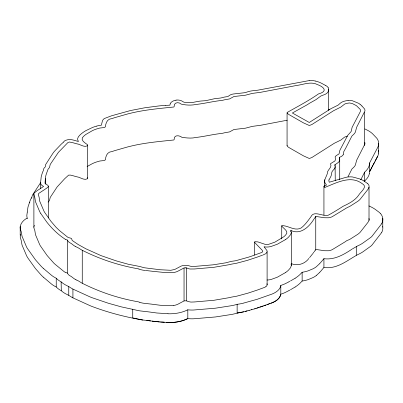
<?xml version="1.0" encoding="UTF-8"?>
<svg xmlns="http://www.w3.org/2000/svg" width="403" height="403" viewBox="0 0 403 403"><rect width="100%" height="100%" fill="white"/><g stroke="black" fill="none" stroke-linecap="round" stroke-linejoin="round"><path stroke-width="0.6" d="M313.791 219.323C309.177 226.829 300.678 234.954 291.218 230.607A13.239 7.642 0 0 0 290.85 230.491L291.324 232.239L291.324 265.471L290.583 267.698L288.402 270.242A32.774 18.921 0 0 1 285.415 272.63M287.067 145.886L287.067 112.905M291.324 265.471L291.072 263.96M254.641 255.044L254.641 241.976L255.089 241.684L257.88 241.906L265.33 244.409L268.474 244.379L274.876 242.143L283.777 236.773A30.774 17.767 0 0 0 285.475 235.191C289.616 231.584 283.596 228.798 281.778 226.018L281.838 225.615C288.362 225.473 294.825 231.493 301.167 227.952C305.076 225 307.882 220.819 310.829 216.945C313.69 209.913 322.853 216.915 328.309 215.192C333.331 212.436 338.303 209.404 343.124 206.271C348.802 203.651 354.796 200.623 358.529 195.4C360.413 191.813 368.372 186.75 362.096 183.587C350.575 174.816 336.142 183.033 324.697 187.496L323.926 186.634L324.153 186.1L326.304 185.184L326.304 184.685C322.496 181.264 326.279 177.375 327.261 173.748C326.878 169.713 332.571 167.85 330.505 163.689L334.838 161.019L335.392 159.845L335.17 156.757L336.183 155.659L339.024 153.926L339.9 150.243L347.698 135.393L351.099 131.559L352.141 127.272L360.211 111.833L360.599 110.593L360.217 109.42L356.418 105.667L352.439 103.596L349.557 102.967L346.379 103.395L344.651 104.095L340.862 107.062L333.573 110.724L311.922 124.502L309.338 125.514L303.469 122.88L288.981 114.588L287.576 113.591L287.082 112.518C297.615 106.528 308.532 100.876 318.476 93.919C327.846 91.441 324.365 87.154 317.564 84.63C310.784 81.119 303.348 84.665 296.366 85.501L260.65 92.297L252.278 93.4L245.518 95.189L233.947 96.529L229.559 98.926L224.436 99.818A14.009 8.09 0 0 1 221.433 100.468C212.744 101.395 204.351 103.571 195.672 104.513C190.936 105.521 185.833 105.158 181.154 104.105C178.801 101.601 173.527 102.402 174.172 106.488L173.824 107.002C159.341 108.508 144.601 109.777 130.345 113.293A92.06 53.151 0 0 0 127.383 114.029L114.87 117.611A46.456 26.82 0 0 0 112.105 118.553C107.344 118.764 105.727 122.719 105.44 126.829L104.181 127.565L99.848 128.028L96.05 129.146A38.487 22.22 0 0 0 92.534 130.572L85.738 134.526A41.403 23.903 0 0 0 83.915 136.053C79.255 139.297 84.67 142.899 87.557 144.662L87.703 178.207L87.411 178.791C83.92 180.766 80.121 176.937 76.429 176.716A114.593 66.157 0 0 1 73.568 175.884L70.57 175.114L68.656 175.109L64.641 178.766L57.09 186.987L50.219 197.425L49.514 200.487L48.098 202.115M40.582 188.7L40.607 182.146A27.097 15.646 0 0 1 40.713 181.405L41.01 178.71A40.638 23.465 0 0 1 41.333 176.227L42.496 172.373A22.916 13.228 0 0 1 42.773 171.799L43.232 170.852A11.611 6.705 0 0 0 43.393 170.212L43.615 169.144A8.75 5.053 0 0 1 44.511 167.633L45.353 166.777L45.388 166.011A12.82 7.4 0 0 1 45.685 164.505L52.501 153.921A44.572 25.732 0 0 1 54.868 150.833L61.095 144.324A21.198 12.236 0 0 1 61.508 143.931L62.339 143.191A15.959 9.214 0 0 0 63.321 142.214M335.246 180.604L335.105 165.099A16.553 9.556 0 0 0 335.039 164.867C336.273 163.401 340.545 162.187 339.699 158.948A15.989 9.229 0 0 0 339.623 158.586L339.437 157.86A17.253 9.959 0 0 1 339.376 157.588L339.376 157.573A1.315 0.761 0 0 1 339.371 157.356L340.485 156.888A7.642 4.413 0 0 0 343.265 154.606M27.258 212.043L28.003 206.946L30.175 200.477A22.583 13.037 0 0 1 31.777 197.606A25.973 14.997 0 0 1 32.779 194.604L40.522 182.821A49.403 28.522 0 0 1 40.824 182.393M27.258 212.079L27.223 212.572A20.135 11.627 0 0 1 27.167 212.986L26.85 215.182A23.616 13.637 0 0 0 26.885 216.406L27.243 218.683M291.324 232.491L290.583 234.717L288.402 237.261A32.774 18.921 0 0 1 285.415 239.649M27.243 218.134C22.417 220.386 18.15 226.103 21.142 231.382A5.375 3.103 0 0 1 21.198 231.619L22.074 236.385L25.762 245.089A51.282 29.605 0 0 0 27.318 248.354L35.469 259.814A46.456 26.82 0 0 0 36.124 260.565L41.272 266.393A63.075 36.416 0 0 0 43.353 268.393M20.341 234.465L20.231 237.216L21.142 240.153A8.161 4.71 0 0 1 21.233 240.687L22.074 245.155L26.628 255.84A53.942 31.142 0 0 0 28.759 259.23L35.469 268.584A46.456 26.82 0 0 0 36.124 269.335L41.272 275.163A63.075 36.416 0 0 0 43.353 277.168M335.246 166.555L335.125 167.28A10.911 6.297 0 0 1 334.686 168.318L334.263 168.953M378.583 153.437L378.679 152.47A21.626 12.488 0 0 0 378.624 151.236A22.105 12.765 0 0 0 378.477 150.324M262.912 255.028L265.96 253.603L267.124 251.734A7.123 4.111 0 0 0 266.937 250.54L264.056 246.802A9.939 5.738 0 0 0 264.821 246.918A9.576 5.526 0 0 0 267.955 246.984L268.937 246.893A11.496 6.639 0 0 0 270.836 246.55L277.37 244.203L285.405 239.649M369.38 164.686L369.616 162.918L377.707 147.422A31.384 18.12 0 0 0 378.719 144.022M369.38 173.456L369.616 162.918M170.152 103.893L169.915 105.168L165.729 105.39M368.952 187.551L367.909 189.425L360.181 199.243A23.792 13.737 0 0 1 357.763 201.329L349.799 206.401A19.697 11.37 0 0 1 348.726 206.875L345.855 208.331A11.783 6.806 0 0 1 345.391 208.683L332.314 216.633A8.166 4.715 0 0 1 329.649 217.575A7.803 4.509 0 0 1 328.349 217.786L324.611 217.756L315.75 216.436A19.682 11.365 0 0 1 315.186 217.383M343.21 154.596L343.472 153.805A17.435 10.065 0 0 0 343.628 152.747L343.683 151.996A6.126 3.536 0 0 1 343.764 151.684L345.164 149.12A68.928 39.796 0 0 0 345.683 148.239L351.864 136.113L353.849 134.189A14.216 8.206 0 0 0 355.758 130.612L356.665 127.227L364.922 111.021A7.486 4.322 0 0 0 364.962 110.543L364.906 109.999A10.261 5.924 0 0 0 364.619 109.042L361.939 106.004M347.99 176.751L351.864 169.089L353.849 167.169A14.216 8.206 0 0 0 355.758 163.593L356.665 160.208L364.922 144.002A7.486 4.322 0 0 0 364.962 143.523L364.906 142.979A10.261 5.924 0 0 0 364.775 142.45M378.613 153.437A32.719 18.891 0 0 1 377.697 156.193L371.309 168.404M377.707 156.193L375.389 160.721M328.984 179.889L329.523 178.912A50.823 29.343 0 0 0 330.384 177.335C332.057 175.214 330.913 171.975 333.145 170.242A24.079 13.904 0 0 0 334.273 168.958M369.405 164.686A27.721 16.004 0 0 1 365.652 171.184L364.665 172.136L360.871 179.602M369.405 173.456A27.721 16.004 0 0 1 365.652 179.955L364.307 181.622M87.703 145.226L87.411 145.81C83.92 147.785 80.121 143.957 76.429 143.735A114.593 66.157 0 0 1 73.568 142.904L69.548 142.022L67.961 142.506L58.425 152.314L50.219 164.444L49.514 167.512L48.098 169.134L46.325 173.985A79.935 46.149 0 0 0 45.796 175.819L45.529 177.048A32.578 18.81 0 0 0 45.343 178.907L45.015 183.259L48.159 185.622L48.325 186.68L46.587 188.241L38.753 193.39L38.23 194.508L38.869 196.372A21.953 12.674 0 0 1 39.262 198.205L39.761 201.288L43.862 210.93A29.278 16.906 0 0 0 44.879 212.693L50.959 221.307L54.758 225.761A80.746 46.617 0 0 0 56.203 227.423L59.518 230.612L67.654 237.16A7.027 4.055 0 0 0 70.263 238.022L71.563 238.536L72.137 240.274L72.686 240.793L78.268 244.576L85.945 248.827L101.017 255.618L115.767 260.711A67.941 39.227 0 0 0 118.633 261.557L128.305 264.257L139.509 266.438L144.334 267.763L160.077 269.743L170.771 270.287L174.771 269.471L181.123 266.106L182.947 265.542L187.254 265.335L191.924 266.63L213.227 264.821L225.655 262.842L231.518 261.33L235.614 260.746L248.218 257.25A130.431 75.306 0 0 0 252.862 255.698L262.066 252.349L262.791 251.371L262.116 250.172L255.215 243.049L254.641 241.976M370.045 170.832L369.616 171.688L371.823 167.431M371.057 168.887L370.297 170.343M372.589 165.976L372.846 165.492M372.075 166.948L372.332 166.459M373.102 165.003L373.359 164.52M374.447 162.48L373.616 164.036M375.077 161.306L375.233 161.014M381.752 223.645L372.004 236.264A35.645 20.578 0 0 1 370.815 237.402L362.473 243.347A36.809 21.248 0 0 1 357.537 245.956L352.554 248.827M381.752 232.415L372.004 245.034A35.645 20.578 0 0 1 370.815 246.173L362.836 251.885A36.975 21.349 0 0 1 357.537 254.726C347.054 260.504 336.873 269.411 323.926 267.461L320.864 271.078M315.191 217.383L313.997 219.041M315.191 250.364L314.068 251.925M313.191 253.109L313.791 252.303M312.924 253.467L309.539 257.668M352.177 249.049C343.794 254.636 334.475 260.126 323.926 258.691L320.763 262.418M34.457 225.705L34.799 225.302M63.311 142.209L64.606 140.914A6.816 3.934 0 0 1 65.533 140.35L68.379 139.569A6.644 3.834 0 0 1 70.117 139.534L72.117 139.791A20.452 11.808 0 0 1 74.434 140.36L78.439 141.518L77.708 139.876L77.714 138.34L78.434 136.743L79.905 135.05A38.91 22.462 0 0 1 85.824 130.673L92.494 127.489A33.575 19.384 0 0 1 96.367 126.169M319.463 263.839L316.249 266.816A27.238 15.727 0 0 1 313.136 268.761L308.124 270.846A24.407 14.09 0 0 1 303.933 271.96L302.139 272.277L299.958 274.534A45.71 26.391 0 0 1 295.107 278.277M302.139 272.277L302.139 281.047L299.958 283.304A45.71 26.391 0 0 1 295.107 287.047M308.93 258.368C305.091 263.874 297.424 266.348 291.218 263.587M319.564 263.733L320.561 262.635M319.564 272.504L320.662 271.3M319.463 272.614L316.249 275.587M364.639 172.162L364.665 180.912M285.405 272.624L277.37 277.183L271.199 279.445A11.506 6.644 0 0 1 268.448 279.929L267.461 279.994A9.491 5.481 0 0 1 266.967 280.004M87.083 166.535L92.529 163.553A38.487 22.22 0 0 1 96.05 162.127L99.848 161.009L104.181 160.545L105.44 159.81C105.727 155.699 107.344 151.745 112.105 151.533A46.456 26.82 0 0 1 114.87 150.591L127.383 147.009A92.06 53.151 0 0 1 130.345 146.274C144.601 142.758 159.341 141.488 173.824 139.982L174.172 139.463C173.653 134.657 179.471 135.146 182.06 137.408C186.539 137.907 191.229 138.592 195.672 137.494C204.351 136.552 212.744 134.37 221.433 133.448A14.009 8.09 0 0 0 224.436 132.799L229.559 131.907L233.947 129.509L245.518 128.169L252.278 126.381L260.65 125.278L287.183 120.22M295.092 278.272L290.477 280.977M295.092 287.042L291.127 289.384M290.694 289.626L290.256 289.868M288.951 281.818L289.822 281.339M288.951 290.593L289.822 290.11M288.75 281.929L285.259 283.702A39.282 22.679 0 0 1 282.725 284.75L280.8 285.455A20.049 11.576 0 0 1 279.299 288.966L278.77 289.626A19.173 11.067 0 0 1 276.836 291.414A20.86 12.045 0 0 1 271.839 294.135L257.159 299.303L243.981 302.98M288.75 290.699L285.259 292.472A39.282 22.679 0 0 1 282.725 293.52L280.8 294.225C279.556 300.235 273.204 302.552 268.035 304.265M194.417 301.968L190.921 302.074L188.659 301.671A11.128 6.423 0 0 1 187.017 301.041L185.561 300.809A8.473 4.891 0 0 0 184.045 300.94L177.723 304.315A12.906 7.45 0 0 1 173.698 305.494M265.658 305.147L268.932 303.938M267.144 304.592L267.738 304.376M254.555 308.874L265.955 305.036M265.36 305.257L264.166 305.691M270.876 303.257C275.153 301.746 279.889 299.056 280.8 294.225L280.8 285.455M269.491 303.736L269.899 303.595M262.429 306.3L263.3 305.998M261.557 306.607L261.995 306.456M261.124 306.754L259.809 307.202M262.418 255.195L258.948 256.464A94.534 54.576 0 0 1 257.084 257.154L247.921 260.182A75.18 43.403 0 0 1 245.991 260.736L237.12 263.104A10.397 6.005 0 0 1 236.203 263.3L231.206 264.192A16.1 9.294 0 0 1 230.063 264.539L213.983 267.29L194.689 268.967M258.933 307.499L257.159 308.073M255.744 308.517L256.217 308.371M237.135 304.336L237.135 313.106M237.014 304.371L236.974 304.381A32.124 18.548 0 0 1 235.05 304.91L234.778 304.98A38.099 21.994 0 0 1 231.78 305.65L215.474 308.189L193.798 310.003A20.029 11.561 0 0 1 192.674 310.043A21.339 12.317 0 0 1 187.818 309.811L187.813 318.582C181.154 321.901 173.532 322.914 166.162 322.35M237.014 313.141L236.974 313.156A32.124 18.548 0 0 1 235.05 313.68L234.778 313.751A38.099 21.994 0 0 1 231.78 314.421L215.474 316.96L193.798 318.773A20.029 11.561 0 0 1 191.979 318.818A21.339 12.317 0 0 1 187.818 318.582C181.34 321.811 173.95 322.858 166.771 322.39M254.792 308.804L248.968 310.431M96.372 126.179L96.796 126.058A15.964 9.219 0 0 1 101.365 125.227L102.372 121.132A10.629 6.136 0 0 1 103.072 119.731L103.848 118.925A6.75 3.899 0 0 1 104.432 118.502L111.006 115.999A27.747 16.019 0 0 1 111.878 115.701L130.129 110.644A41.499 23.958 0 0 1 131.741 110.301L144.697 107.797L158.414 105.994A77.955 45.005 0 0 1 165.729 105.379M243.981 311.751L247.084 310.909M243.875 311.781L237.251 313.071L243.563 311.872M251.522 309.751L251.986 309.62M243.775 303.041L242.923 303.273A26.996 15.586 0 0 1 237.246 304.28M245.251 311.398L249.2 310.37M347.396 136.143L344.651 137.075L340.862 140.043L334.319 143.256L311.922 157.482L309.338 158.495L303.469 155.86L288.981 147.563L287.576 146.571L287.082 145.498M175.637 100.226L176.862 100.06M302.139 281.047L303.933 280.73A24.407 14.09 0 0 0 308.124 279.622L313.126 277.526A27.238 15.727 0 0 0 316.239 275.581M309.282 80.575L258.122 90.126A34.074 19.671 0 0 1 254.495 90.584L253.331 90.695A17.803 10.277 0 0 0 250.082 91.174L248.792 91.511A30.467 17.591 0 0 0 246.535 92.196L245.578 92.499A8.801 5.083 0 0 1 244.505 92.735L233.443 93.985A7.183 4.146 0 0 0 232.269 94.216L231.861 94.332A8.05 4.65 0 0 0 229.816 95.204L228.264 96.272A12.891 7.44 0 0 1 227.987 96.468L226.466 96.78A16.246 9.38 0 0 0 225.705 96.871L224.552 97.052A9.365 5.405 0 0 0 223.705 97.244L222.018 97.707A11.324 6.539 0 0 1 219.852 98.11L216.346 98.488A41.257 23.817 0 0 0 214.456 98.73L206.15 100.584A5.153 2.977 0 0 1 205.59 100.695L202.467 100.916A20.906 12.07 0 0 0 198.845 101.294L195.364 101.919A39.544 22.83 0 0 0 194.12 102.176L191.984 102.589A4.483 2.589 0 0 1 191.108 102.599L189.052 102.473A48.31 27.893 0 0 0 186.438 102.347L184.791 102.291A6.821 3.939 0 0 1 184.544 102.276L184.226 102.241A1.924 1.113 0 0 1 183.536 101.984L181.803 100.987A6.367 3.677 0 0 0 176.857 100.025M194.689 301.943L213.983 300.27L230.063 297.515A16.1 9.294 0 0 0 231.206 297.167L236.203 296.281A10.397 6.005 0 0 0 237.12 296.084L247.921 293.157L257.084 290.13A94.534 54.576 0 0 0 258.948 289.445L264.439 287.445A7.007 4.045 0 0 0 265.814 286.699M194.417 268.987L190.08 269.008A5.884 3.4 0 0 1 189.259 268.851L189.057 268.806A10.614 6.131 0 0 1 187.017 268.06L185.561 267.829M167.996 313.685L156.908 313.005L149.342 311.982A43.61 25.177 0 0 0 147.916 311.796L140.602 310.965A25.057 14.468 0 0 1 139.161 310.743L136.975 310.31A32.754 18.911 0 0 1 135.499 309.952L121.343 306.874L109.903 303.686A67.291 38.849 0 0 1 108.075 303.147L92.035 297.696A73.673 42.537 0 0 1 89.708 296.754L72.923 289.087A40.436 23.344 0 0 1 70.903 287.928L68.777 286.588A10.957 6.327 0 0 1 68.495 286.462L65.346 284.85A31.782 18.347 0 0 1 62.782 283.183L61.523 282.196M160.344 322.002L161.563 322.062M160.651 322.017L150.324 320.899M161.26 322.047L162.978 322.138M161.87 322.078L163.981 322.199M159.427 321.952L152.092 321.166M163.144 322.148L164.313 322.224M164.147 322.209L166.368 322.365M145.594 270.484L151.714 271.179A46.285 26.724 0 0 1 152.813 271.325L164.6 272.499A33.253 19.198 0 0 1 165.764 272.574L172.6 272.665A12.06 6.962 0 0 0 174.252 272.408A12.911 7.456 0 0 0 177.34 271.491L184.045 267.965L184.045 300.945M145.161 270.438L144.299 270.342A14.453 8.347 0 0 1 139.841 269.37L138.954 269.038M142.733 319.992L146.707 320.425M142.899 320.012C125.595 317.126 108.493 312.652 92.035 306.466A72.731 41.988 0 0 1 90.166 305.716L72.923 297.857A40.436 23.344 0 0 1 70.903 296.704L68.757 295.344A10.957 6.327 0 0 1 68.495 295.233L65.346 293.621A31.782 18.347 0 0 1 62.782 291.953L61.523 290.971M142.405 319.957L141.911 319.901M146.536 320.41L150.521 320.929M147.397 320.506L150.128 320.869M141.584 319.861L132.738 317.891L132.738 309.121M315.186 250.364A19.682 11.365 0 0 0 315.756 249.417L324.611 250.737L328.349 250.762A7.803 4.509 0 0 0 329.201 250.641A8.166 4.715 0 0 0 332.314 249.608L345.391 241.659A11.783 6.806 0 0 0 345.855 241.311L346.54 240.798A6.236 3.602 0 0 1 347.331 240.42L348.726 239.856A19.697 11.37 0 0 0 349.799 239.382L357.763 234.309A23.792 13.737 0 0 0 360.201 232.229L367.909 222.406L368.952 220.532A9.269 5.355 0 0 0 368.972 218.486M315.539 81.048L318.546 81.975A27.948 16.135 0 0 1 319.896 82.509L321.564 83.28A19.233 11.108 0 0 1 322.601 83.854L325.836 85.607M139.861 302.331L138.954 302.018A8.387 4.841 0 0 0 137.655 301.701C118.432 298.316 99.697 292.049 82.257 283.269A26.543 15.324 0 0 1 81.129 282.624L78.938 281.244A15.596 9.007 0 0 0 77.724 280.559L76.943 280.201M328.208 109.173L329.508 109.757M65.341 239.317C58.48 234.873 52.471 229.116 47.322 222.753A44.174 25.505 0 0 1 46.511 221.68L40.708 213.394M76.872 280.166L75.603 279.546M364.846 128.925L368.357 130.718A29.691 17.143 0 0 1 372.538 133.756L376.76 138.179A19.304 11.143 0 0 1 377.671 139.584A23.717 13.692 0 0 1 378.548 142.007L378.624 142.461A21.777 12.574 0 0 1 378.664 144.022M75.603 246.565L77.719 247.583A15.596 9.007 0 0 1 78.938 248.268L81.124 249.643A26.543 15.324 0 0 0 82.257 250.293C99.556 258.993 118.119 265.245 137.181 268.625A10.478 6.05 0 0 1 138.964 269.028M68.757 286.573L68.757 295.344M363.99 181.002L367.561 183.526M360.02 104.266L359.174 103.667A12.936 7.471 0 0 0 358.499 103.259L352.429 100.755A8.377 4.836 0 0 0 351.109 100.543L350.64 100.503A9.365 5.405 0 0 0 348.056 100.513M43.358 268.393L50.859 274.73A27.616 15.944 0 0 0 56.239 278.231A23.706 13.687 0 0 0 61.13 281.853L61.316 282.029M61.316 290.805L61.11 281.863M43.358 277.163L51.005 283.631A27.449 15.848 0 0 0 56.244 286.996A23.706 13.687 0 0 0 61.13 290.623M328.158 87.627L328.586 89.209L328.586 110.367M40.774 183.783L40.582 182.589M87.557 177.637L87.703 178.207M382.769 218.335L382.769 227.106M378.684 143.377L378.684 152.148M369.012 187.355L369.012 220.335M364.408 112.457L364.408 145.438M356.292 246.475L356.292 255.245M339.714 159.039L339.714 179.803M339.386 157.356L339.386 158.601M334.908 164.479L334.908 165.724M324.606 179.748L324.606 186.589M323.936 186.488L323.936 215.116M323.926 258.691L323.926 267.461M315.75 216.436L315.75 249.417M290.85 230.491L290.85 231.735M281.737 225.887L281.737 238.954M267.103 251.875L267.103 284.856M186.453 267.809L186.453 300.789M82.257 250.293L82.257 283.269M72.923 289.087L72.923 297.857M56.234 278.231L56.234 287.001M48.415 186.277L48.415 218.013M45.353 178.6L45.353 184.201M33.892 194.175L33.892 227.156M31.777 197.606L31.777 198.155M29.751 202.22L29.751 202.769M20.2 226.466L20.2 235.236M382.674 226.541A23.827 13.757 0 0 1 381.712 232.405M187.793 309.796A27.404 15.823 0 0 1 167.986 313.776M380.654 213.681A23.747 13.712 0 0 1 381.701 223.635M380.573 213.701A21.344 12.322 0 0 0 379.243 212.356L375.233 209.359A37.242 21.5 0 0 0 368.901 205.923M184.045 267.96A8.473 4.891 0 0 1 185.561 267.849M367.591 183.511A9.269 5.355 0 0 1 368.921 187.551M360.453 179.244A22.9 13.223 0 0 1 364.025 180.982M360.463 179.234A47.277 27.293 0 0 0 359.39 178.811L352.575 176.972A11.657 6.73 0 0 0 346.016 177.32L329.271 182.227L329.065 181.672A20.236 11.682 0 0 1 328.883 180.579A4.599 2.655 0 0 1 328.954 179.884M360.03 104.261A27.731 16.009 0 0 1 361.929 106.009M348.061 100.533A11.868 6.851 0 0 0 341.663 102.246L340.873 102.775A12.362 7.138 0 0 0 340.152 103.334L338.132 105.112L331.019 108.634A13.732 7.929 0 0 0 330.531 108.926L309.277 122.462A19.012 10.977 0 0 0 308.95 122.295L292.377 113.001L306.668 105.057A40.073 23.137 0 0 0 309.363 103.339L315.987 99.632L320.743 96.105A3.965 2.292 0 0 1 321.131 95.909L325.03 94.393A9.622 5.556 0 0 0 328.395 91.068L328.581 89.738A16.07 9.274 0 0 0 328.591 89.209M325.825 85.612A8.03 4.635 0 0 1 328.178 87.622M309.277 80.55A11.662 6.73 0 0 1 315.519 81.079M170.202 103.898A8.453 4.881 0 0 1 175.622 100.201M40.774 183.783A7.566 4.368 0 0 0 41.69 185.158A6.881 3.975 0 0 0 42.28 185.637L43.589 186.398L41.726 187.707A47.196 27.248 0 0 1 40.945 188.226L37.811 190.236A35.474 20.482 0 0 1 37.167 190.634L34.31 192.936A7.984 4.609 0 0 0 34.008 195.173L34.723 197.218A15.813 9.133 0 0 1 34.854 197.757L35.484 201.696L39.323 210.779A33.943 19.596 0 0 0 40.713 213.394M65.351 239.306A11.747 6.78 0 0 0 67.623 240.112L67.623 273.093A11.712 6.76 0 0 1 65.12 272.181M67.553 240.117A8.307 4.796 0 0 0 70.127 242.893L70.762 243.226A9.486 5.476 0 0 1 71.396 243.603L72.706 244.616A21.47 12.397 0 0 0 75.578 246.581M173.698 305.489A12.06 6.962 0 0 1 172.6 305.645L160.218 305.257L152.813 304.305A46.285 26.724 0 0 0 151.714 304.154L144.727 303.373A15.455 8.921 0 0 1 139.821 302.371M266.982 283.702A6.599 3.808 0 0 1 265.884 286.729M67.553 273.098A8.307 4.796 0 0 0 70.127 275.874L70.762 276.206A9.486 5.476 0 0 1 71.396 276.584L72.706 277.596A21.47 12.397 0 0 0 75.578 279.561M65.105 272.191A9.914 5.723 0 0 1 64.279 271.758L55.236 264.398A51.327 29.636 0 0 1 53.72 262.998L47.504 255.95A40.073 23.137 0 0 1 46.824 255.089L40.421 245.921A33.363 19.263 0 0 1 39.318 243.76L35.484 234.672L34.854 230.738A15.813 9.133 0 0 0 34.723 230.199L33.983 228.158A7.984 4.609 0 0 1 34.069 226.38"/></g></svg>
